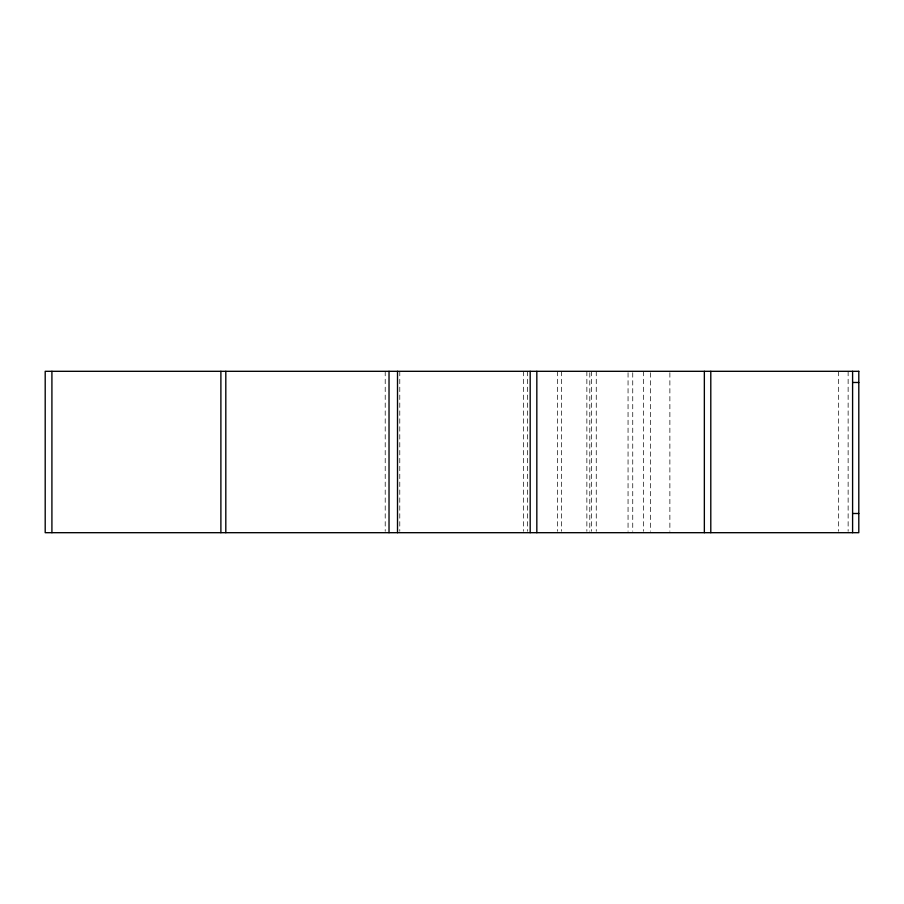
<?xml version="1.0" encoding="UTF-8"?>
<svg xmlns="http://www.w3.org/2000/svg" width="904" height="904" viewBox="0 0 904 904"><rect width="100%" height="100%" fill="white"/><g stroke="black" fill="none" stroke-linecap="round" stroke-linejoin="round"><path stroke-width="0.68" stroke-dasharray="4.52 3.39" d="M848.133 371.307L848.133 531.292M838.663 371.307L838.663 531.292M669.875 372.708L669.875 531.292M650.383 372.708L650.383 531.292M643.411 371.307L643.411 531.292M632.744 372.708L632.744 531.292M628.054 372.708L628.054 531.292M596.256 371.307L596.256 531.292M591.397 371.307L591.397 531.292M589.803 372.708L589.803 531.292M586.865 371.307L586.865 531.292M561.474 371.307L561.474 531.292M557.44 371.307L557.44 531.292M527.552 371.307L527.552 531.292M523.518 371.307L523.518 531.292M399.783 371.307L399.783 531.292M385.206 371.307L385.206 531.292"/><path stroke-width="1.36" d="M852.596 382.482L858.8 382.482M852.596 513.495L858.8 513.495M852.596 371.307L852.596 532.693M710.793 371.307L710.793 532.693M704.352 371.307L704.352 532.693M536.829 371.307L536.829 532.693M530.185 371.307L530.185 532.693M397.511 371.307L397.511 532.693M389.025 371.307L389.025 532.693M225.808 371.307L225.808 532.693M220.892 371.307L220.892 532.693M51.912 371.307L51.912 532.693M858.8 371.307L45.2 371.307L45.2 532.693L858.8 532.693L858.8 371.307"/></g></svg>
